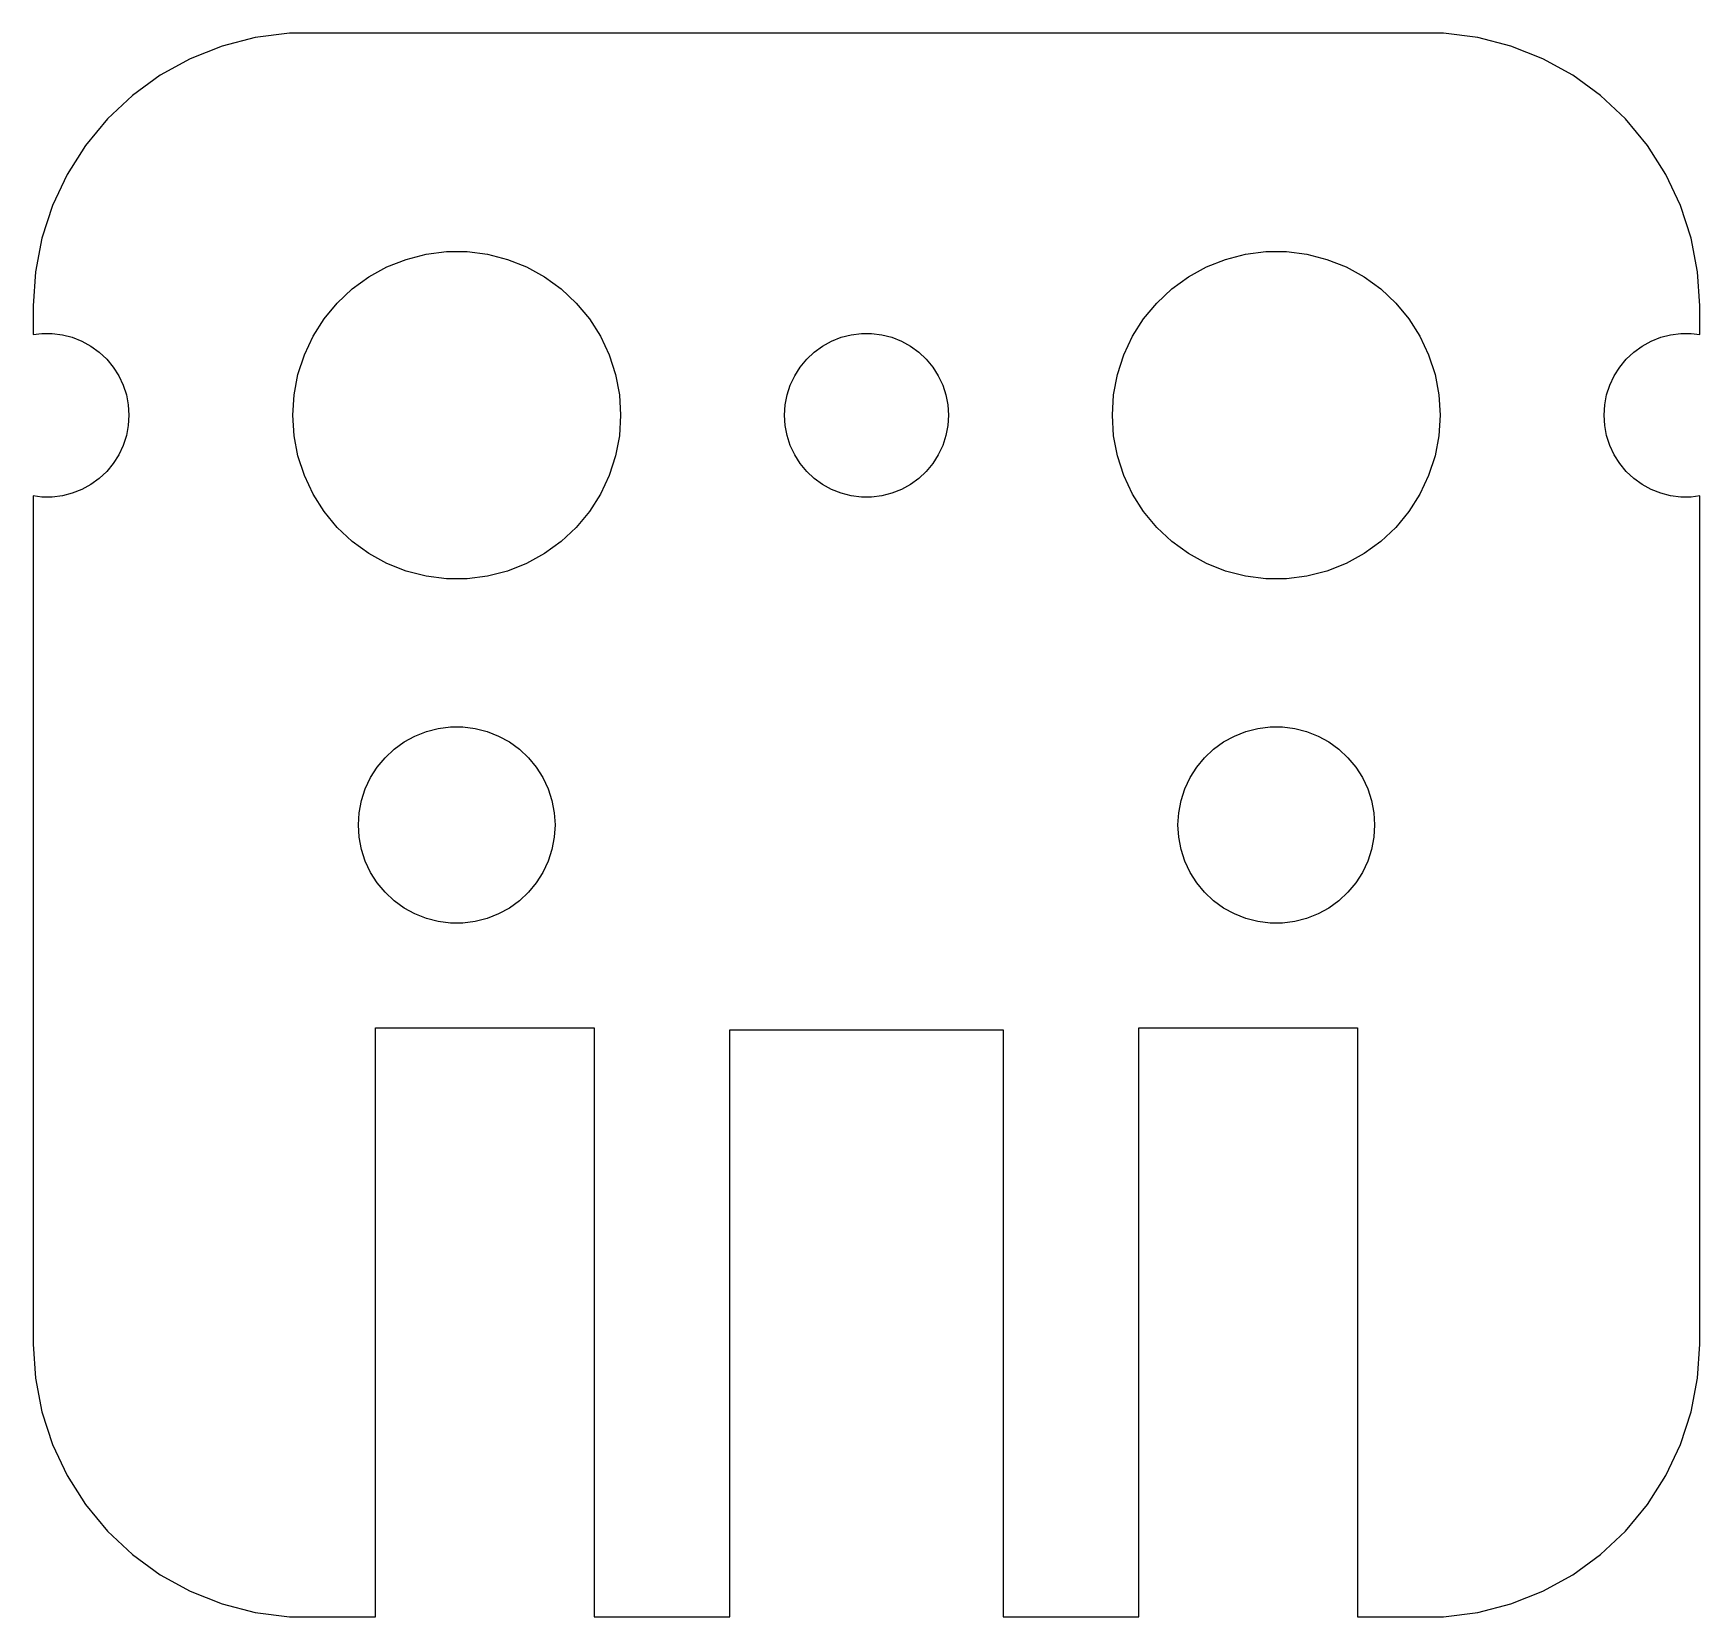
# Model space of a CAD drawing. Header units: metres. Extents: x -30 to 75, y -29 to 29.
# Drawn here: x 44.75 to 75.25, y 0.51 to 29.49 of the extents above; entities that cross this region are included whole.
import ezdxf

# ---------------------------------------------------------------- set-up
doc = ezdxf.new("R2010")
doc.units = ezdxf.units.M

msp = doc.modelspace()

# ---------------------------------------------------------------- linework, layer by layer
for p, q in [((48.8131, 29.4114), (48.2049, 29.2553)), ((49.436, 29.4901), (48.8131, 29.4114)), ((70.5639, 29.4901), (49.436, 29.4901)), ((71.1869, 29.4114), (70.5639, 29.4901)), ((71.7951, 29.2553), (71.1869, 29.4114)), ((47.6211, 29.0241), (47.0709, 28.7216)), ((48.2049, 29.2553), (47.6211, 29.0241)), ((72.3789, 29.0241), (71.7951, 29.2553)), ((72.9291, 28.7216), (72.3789, 29.0241)), ((47.0709, 28.7216), (46.5629, 28.3526)), ((73.4371, 28.3526), (72.9291, 28.7216)), ((46.5629, 28.3526), (46.1051, 27.9227)), ((73.8948, 27.9227), (73.4371, 28.3526)), ((46.1051, 27.9227), (45.7049, 27.4389)), ((74.2951, 27.4389), (73.8948, 27.9227)), ((45.7049, 27.4389), (45.3685, 26.9088)), ((74.6315, 26.9088), (74.2951, 27.4389)), ((45.3685, 26.9088), (45.1011, 26.3406)), ((74.8989, 26.3406), (74.6315, 26.9088)), ((45.1011, 26.3406), (44.9071, 25.7434)), ((75.0929, 25.7434), (74.8989, 26.3406)), ((44.9071, 25.7434), (44.7894, 25.1267)), ((75.2106, 25.1267), (75.0929, 25.7434)), ((51.2227, 25.2145), (51.5729, 25.3532)), ((51.5729, 25.3532), (51.9379, 25.4469)), ((51.9379, 25.4469), (52.3116, 25.4941)), ((52.3116, 25.4941), (52.6884, 25.4941)), ((52.6884, 25.4941), (53.0621, 25.4469)), ((53.0621, 25.4469), (53.427, 25.3532)), ((53.427, 25.3532), (53.7773, 25.2145)), ((66.2227, 25.2145), (66.573, 25.3532)), ((66.573, 25.3532), (66.9379, 25.4469)), ((66.9379, 25.4469), (67.3116, 25.4941)), ((67.3116, 25.4941), (67.6884, 25.4941)), ((67.6884, 25.4941), (68.0621, 25.4469)), ((68.0621, 25.4469), (68.427, 25.3532)), ((68.427, 25.3532), (68.7773, 25.2145)), ((44.7894, 25.1267), (44.75, 24.5)), ((50.5877, 24.8115), (50.8925, 25.033)), ((50.8925, 25.033), (51.2227, 25.2145)), ((53.7773, 25.2145), (54.1075, 25.033)), ((54.1075, 25.033), (54.4123, 24.8115)), ((65.5877, 24.8115), (65.8925, 25.033)), ((65.8925, 25.033), (66.2227, 25.2145)), ((68.7773, 25.2145), (69.1075, 25.033)), ((69.1075, 25.033), (69.4123, 24.8115)), ((75.25, 24.5), (75.2106, 25.1267)), ((50.3131, 24.5536), (50.5877, 24.8115)), ((54.4123, 24.8115), (54.6869, 24.5536)), ((65.3131, 24.5536), (65.5877, 24.8115)), ((69.4123, 24.8115), (69.6869, 24.5536)), ((44.75, 24.5), (44.75, 23.9774)), ((50.0729, 24.2634), (50.3131, 24.5536)), ((54.6869, 24.5536), (54.927, 24.2634)), ((65.073, 24.2634), (65.3131, 24.5536)), ((69.6869, 24.5536), (69.927, 24.2634)), ((75.25, 23.9774), (75.25, 24.5)), ((49.8711, 23.9453), (50.0729, 24.2634)), ((54.927, 24.2634), (55.1289, 23.9453)), ((64.8711, 23.9453), (65.073, 24.2634)), ((69.927, 24.2634), (70.1289, 23.9453)), ((44.75, 23.9774), (44.9058, 23.997)), ((44.9058, 23.997), (45.0942, 23.997)), ((45.0942, 23.997), (45.2811, 23.9734)), ((45.2811, 23.9734), (45.4635, 23.9266)), ((45.4635, 23.9266), (45.6387, 23.8572)), ((45.6387, 23.8572), (45.8037, 23.7665)), ((49.7107, 23.6044), (49.8711, 23.9453)), ((55.1289, 23.9453), (55.2893, 23.6044)), ((59.1963, 23.7665), (59.3613, 23.8572)), ((59.3613, 23.8572), (59.5365, 23.9266)), ((59.5365, 23.9266), (59.7189, 23.9734)), ((59.7189, 23.9734), (59.9058, 23.997)), ((59.9058, 23.997), (60.0942, 23.997)), ((60.0942, 23.997), (60.2811, 23.9734)), ((60.2811, 23.9734), (60.4635, 23.9266)), ((60.4635, 23.9266), (60.6387, 23.8572)), ((60.6387, 23.8572), (60.8037, 23.7665)), ((64.7107, 23.6044), (64.8711, 23.9453)), ((70.1289, 23.9453), (70.2893, 23.6044)), ((74.1963, 23.7665), (74.3613, 23.8572)), ((74.3613, 23.8572), (74.5365, 23.9266)), ((74.5365, 23.9266), (74.7189, 23.9734)), ((74.7189, 23.9734), (74.9058, 23.997)), ((74.9058, 23.997), (75.0942, 23.997)), ((75.0942, 23.997), (75.25, 23.9774)), ((45.8037, 23.7665), (45.9561, 23.6558)), ((45.9561, 23.6558), (46.0934, 23.5268)), ((46.0934, 23.5268), (46.2135, 23.3817)), ((49.5942, 23.2461), (49.7107, 23.6044)), ((55.2893, 23.6044), (55.4057, 23.2461)), ((58.7865, 23.3817), (58.9065, 23.5268)), ((58.9065, 23.5268), (59.0439, 23.6558)), ((59.0439, 23.6558), (59.1963, 23.7665)), ((60.8037, 23.7665), (60.9561, 23.6558)), ((60.9561, 23.6558), (61.0934, 23.5268)), ((61.0934, 23.5268), (61.2135, 23.3817)), ((64.5943, 23.2461), (64.7107, 23.6044)), ((70.2893, 23.6044), (70.4057, 23.2461)), ((73.7865, 23.3817), (73.9065, 23.5268)), ((73.9065, 23.5268), (74.0439, 23.6558)), ((74.0439, 23.6558), (74.1963, 23.7665)), ((46.2135, 23.3817), (46.3145, 23.2226)), ((46.3145, 23.2226), (46.3947, 23.0522)), ((49.5237, 22.876), (49.5942, 23.2461)), ((55.4057, 23.2461), (55.4763, 22.876)), ((58.6053, 23.0522), (58.6855, 23.2226)), ((58.6855, 23.2226), (58.7865, 23.3817)), ((61.2135, 23.3817), (61.3145, 23.2226)), ((61.3145, 23.2226), (61.3947, 23.0522)), ((64.5237, 22.876), (64.5943, 23.2461)), ((70.4057, 23.2461), (70.4763, 22.876)), ((73.6053, 23.0522), (73.6855, 23.2226)), ((73.6855, 23.2226), (73.7865, 23.3817)), ((46.3947, 23.0522), (46.4529, 22.873)), ((49.5, 22.5), (49.5237, 22.876)), ((55.4763, 22.876), (55.5, 22.5)), ((58.5471, 22.873), (58.6053, 23.0522)), ((61.3947, 23.0522), (61.4529, 22.873)), ((64.5, 22.5), (64.5237, 22.876)), ((70.4763, 22.876), (70.5, 22.5)), ((73.5471, 22.873), (73.6053, 23.0522)), ((46.4529, 22.873), (46.4882, 22.688)), ((46.4882, 22.688), (46.5, 22.5)), ((58.5, 22.5), (58.5118, 22.688)), ((58.5118, 22.688), (58.5471, 22.873)), ((61.4529, 22.873), (61.4882, 22.688)), ((61.4882, 22.688), (61.5, 22.5)), ((73.5, 22.5), (73.5118, 22.688)), ((73.5118, 22.688), (73.5471, 22.873)), ((46.4882, 22.312), (46.4529, 22.127)), ((46.5, 22.5), (46.4882, 22.312)), ((49.5237, 22.124), (49.5, 22.5)), ((55.5, 22.5), (55.4763, 22.124)), ((58.5118, 22.312), (58.5, 22.5)), ((58.5471, 22.127), (58.5118, 22.312)), ((61.4882, 22.312), (61.4529, 22.127)), ((61.5, 22.5), (61.4882, 22.312)), ((64.5237, 22.124), (64.5, 22.5)), ((70.5, 22.5), (70.4763, 22.124)), ((73.5118, 22.312), (73.5, 22.5)), ((73.5471, 22.127), (73.5118, 22.312)), ((46.4529, 22.127), (46.3947, 21.9478)), ((49.5942, 21.7539), (49.5237, 22.124)), ((55.4763, 22.124), (55.4057, 21.7539)), ((58.6053, 21.9478), (58.5471, 22.127)), ((61.4529, 22.127), (61.3947, 21.9478)), ((64.5943, 21.7539), (64.5237, 22.124)), ((70.4763, 22.124), (70.4057, 21.7539)), ((73.6053, 21.9478), (73.5471, 22.127)), ((46.3145, 21.7774), (46.2135, 21.6183)), ((46.3947, 21.9478), (46.3145, 21.7774)), ((49.7107, 21.3956), (49.5942, 21.7539)), ((55.4057, 21.7539), (55.2893, 21.3956)), ((58.6855, 21.7774), (58.6053, 21.9478)), ((58.7865, 21.6183), (58.6855, 21.7774)), ((61.3145, 21.7774), (61.2135, 21.6183)), ((61.3947, 21.9478), (61.3145, 21.7774)), ((64.7107, 21.3956), (64.5943, 21.7539)), ((70.4057, 21.7539), (70.2893, 21.3956)), ((73.6855, 21.7774), (73.6053, 21.9478)), ((73.7865, 21.6183), (73.6855, 21.7774)), ((46.0934, 21.4732), (45.9561, 21.3442)), ((46.2135, 21.6183), (46.0934, 21.4732)), ((49.8711, 21.0547), (49.7107, 21.3956)), ((55.2893, 21.3956), (55.1289, 21.0547)), ((58.9065, 21.4732), (58.7865, 21.6183)), ((59.0439, 21.3442), (58.9065, 21.4732)), ((61.0934, 21.4732), (60.9561, 21.3442)), ((61.2135, 21.6183), (61.0934, 21.4732)), ((64.8711, 21.0547), (64.7107, 21.3956)), ((70.2893, 21.3956), (70.1289, 21.0547)), ((73.9065, 21.4732), (73.7865, 21.6183)), ((74.0439, 21.3442), (73.9065, 21.4732)), ((45.4635, 21.0734), (45.2811, 21.0266)), ((45.6387, 21.1427), (45.4635, 21.0734)), ((45.8037, 21.2335), (45.6387, 21.1427)), ((45.9561, 21.3442), (45.8037, 21.2335)), ((50.0729, 20.7366), (49.8711, 21.0547)), ((55.1289, 21.0547), (54.927, 20.7366)), ((59.1963, 21.2335), (59.0439, 21.3442)), ((59.3613, 21.1427), (59.1963, 21.2335)), ((59.5365, 21.0734), (59.3613, 21.1427)), ((59.7189, 21.0266), (59.5365, 21.0734)), ((60.4635, 21.0734), (60.2811, 21.0266)), ((60.6387, 21.1427), (60.4635, 21.0734)), ((60.8037, 21.2335), (60.6387, 21.1427)), ((60.9561, 21.3442), (60.8037, 21.2335)), ((65.073, 20.7366), (64.8711, 21.0547)), ((70.1289, 21.0547), (69.927, 20.7366)), ((74.1963, 21.2335), (74.0439, 21.3442)), ((74.3613, 21.1427), (74.1963, 21.2335)), ((74.5365, 21.0734), (74.3613, 21.1427)), ((74.7189, 21.0266), (74.5365, 21.0734)), ((44.9058, 21.003), (44.75, 21.0226)), ((44.75, 21.0226), (44.75, 5.5)), ((45.0942, 21.003), (44.9058, 21.003)), ((45.2811, 21.0266), (45.0942, 21.003)), ((59.9058, 21.003), (59.7189, 21.0266)), ((60.0942, 21.003), (59.9058, 21.003)), ((60.2811, 21.0266), (60.0942, 21.003)), ((74.9058, 21.003), (74.7189, 21.0266)), ((75.0942, 21.003), (74.9058, 21.003)), ((75.25, 21.0226), (75.0942, 21.003)), ((75.25, 5.5), (75.25, 21.0226)), ((50.3131, 20.4464), (50.0729, 20.7366)), ((50.5877, 20.1884), (50.3131, 20.4464)), ((54.6869, 20.4464), (54.4123, 20.1884)), ((54.927, 20.7366), (54.6869, 20.4464)), ((65.3131, 20.4464), (65.073, 20.7366)), ((65.5877, 20.1884), (65.3131, 20.4464)), ((69.6869, 20.4464), (69.4123, 20.1884)), ((69.927, 20.7366), (69.6869, 20.4464)), ((50.8925, 19.967), (50.5877, 20.1884)), ((54.4123, 20.1884), (54.1075, 19.967)), ((65.8925, 19.967), (65.5877, 20.1884)), ((69.4123, 20.1884), (69.1075, 19.967)), ((51.2227, 19.7855), (50.8925, 19.967)), ((54.1075, 19.967), (53.7773, 19.7855)), ((66.2227, 19.7855), (65.8925, 19.967)), ((69.1075, 19.967), (68.7773, 19.7855)), ((51.5729, 19.6468), (51.2227, 19.7855)), ((51.9379, 19.5531), (51.5729, 19.6468)), ((52.3116, 19.5059), (51.9379, 19.5531)), ((53.0621, 19.5531), (52.6884, 19.5059)), ((53.427, 19.6468), (53.0621, 19.5531)), ((53.7773, 19.7855), (53.427, 19.6468)), ((66.573, 19.6468), (66.2227, 19.7855)), ((66.9379, 19.5531), (66.573, 19.6468)), ((67.3116, 19.5059), (66.9379, 19.5531)), ((68.0621, 19.5531), (67.6884, 19.5059)), ((68.427, 19.6468), (68.0621, 19.5531)), ((68.7773, 19.7855), (68.427, 19.6468)), ((52.6884, 19.5059), (52.3116, 19.5059)), ((67.6884, 19.5059), (67.3116, 19.5059)), ((52.1627, 16.7681), (52.387, 16.7964)), ((52.387, 16.7964), (52.613, 16.7964)), ((52.613, 16.7964), (52.8373, 16.7681)), ((67.1627, 16.7681), (67.387, 16.7964)), ((67.387, 16.7964), (67.613, 16.7964)), ((67.613, 16.7964), (67.8373, 16.7681)), ((51.3526, 16.3869), (51.5355, 16.5198)), ((51.5355, 16.5198), (51.7336, 16.6287)), ((51.7336, 16.6287), (51.9438, 16.7119)), ((51.9438, 16.7119), (52.1627, 16.7681)), ((52.8373, 16.7681), (53.0562, 16.7119)), ((53.0562, 16.7119), (53.2664, 16.6287)), ((53.2664, 16.6287), (53.4645, 16.5198)), ((53.4645, 16.5198), (53.6474, 16.3869)), ((66.3526, 16.3869), (66.5355, 16.5198)), ((66.5355, 16.5198), (66.7336, 16.6287)), ((66.7336, 16.6287), (66.9438, 16.7119)), ((66.9438, 16.7119), (67.1627, 16.7681)), ((67.8373, 16.7681), (68.0562, 16.7119)), ((68.0562, 16.7119), (68.2664, 16.6287)), ((68.2664, 16.6287), (68.4645, 16.5198)), ((68.4645, 16.5198), (68.6474, 16.3869)), ((51.0438, 16.058), (51.1879, 16.2322)), ((51.1879, 16.2322), (51.3526, 16.3869)), ((53.6474, 16.3869), (53.8121, 16.2322)), ((53.8121, 16.2322), (53.9562, 16.058)), ((66.0438, 16.058), (66.1879, 16.2322)), ((66.1879, 16.2322), (66.3526, 16.3869)), ((68.6474, 16.3869), (68.8121, 16.2322)), ((68.8121, 16.2322), (68.9562, 16.058)), ((50.8264, 15.6626), (50.9226, 15.8671)), ((50.9226, 15.8671), (51.0438, 16.058)), ((53.9562, 16.058), (54.0773, 15.8671)), ((54.0773, 15.8671), (54.1736, 15.6626)), ((65.8264, 15.6626), (65.9226, 15.8671)), ((65.9226, 15.8671), (66.0438, 16.058)), ((68.9562, 16.058), (69.0773, 15.8671)), ((69.0773, 15.8671), (69.1736, 15.6626)), ((50.7565, 15.4476), (50.8264, 15.6626)), ((54.1736, 15.6626), (54.2434, 15.4476)), ((65.7565, 15.4476), (65.8264, 15.6626)), ((69.1736, 15.6626), (69.2434, 15.4476)), ((50.7142, 15.2256), (50.7565, 15.4476)), ((54.2434, 15.4476), (54.2858, 15.2256)), ((65.7142, 15.2256), (65.7565, 15.4476)), ((69.2434, 15.4476), (69.2858, 15.2256)), ((50.7, 15), (50.7142, 15.2256)), ((50.7142, 14.7744), (50.7, 15)), ((54.2858, 15.2256), (54.3, 15)), ((54.3, 15), (54.2858, 14.7744)), ((65.7, 15), (65.7142, 15.2256)), ((65.7142, 14.7744), (65.7, 15)), ((69.2858, 15.2256), (69.3, 15)), ((69.3, 15), (69.2858, 14.7744)), ((50.7565, 14.5524), (50.7142, 14.7744)), ((54.2858, 14.7744), (54.2434, 14.5524)), ((65.7565, 14.5524), (65.7142, 14.7744)), ((69.2858, 14.7744), (69.2434, 14.5524)), ((50.8264, 14.3374), (50.7565, 14.5524)), ((50.9226, 14.1328), (50.8264, 14.3374)), ((54.1736, 14.3374), (54.0773, 14.1328)), ((54.2434, 14.5524), (54.1736, 14.3374)), ((65.8264, 14.3374), (65.7565, 14.5524)), ((65.9226, 14.1328), (65.8264, 14.3374)), ((69.1736, 14.3374), (69.0773, 14.1328)), ((69.2434, 14.5524), (69.1736, 14.3374)), ((51.0438, 13.942), (50.9226, 14.1328)), ((54.0773, 14.1328), (53.9562, 13.942)), ((66.0438, 13.942), (65.9226, 14.1328)), ((69.0773, 14.1328), (68.9562, 13.942)), ((51.1879, 13.7678), (51.0438, 13.942)), ((51.3526, 13.6131), (51.1879, 13.7678)), ((53.8121, 13.7678), (53.6474, 13.6131)), ((53.9562, 13.942), (53.8121, 13.7678)), ((66.1879, 13.7678), (66.0438, 13.942)), ((66.3526, 13.6131), (66.1879, 13.7678)), ((68.8121, 13.7678), (68.6474, 13.6131)), ((68.9562, 13.942), (68.8121, 13.7678)), ((51.5355, 13.4802), (51.3526, 13.6131)), ((51.7336, 13.3713), (51.5355, 13.4802)), ((53.4645, 13.4802), (53.2664, 13.3713)), ((53.6474, 13.6131), (53.4645, 13.4802)), ((66.5355, 13.4802), (66.3526, 13.6131)), ((66.7336, 13.3713), (66.5355, 13.4802)), ((68.4645, 13.4802), (68.2664, 13.3713)), ((68.6474, 13.6131), (68.4645, 13.4802)), ((51.9438, 13.2881), (51.7336, 13.3713)), ((52.1627, 13.2319), (51.9438, 13.2881)), ((52.387, 13.2036), (52.1627, 13.2319)), ((52.613, 13.2036), (52.387, 13.2036)), ((52.8373, 13.2319), (52.613, 13.2036)), ((53.0562, 13.2881), (52.8373, 13.2319)), ((53.2664, 13.3713), (53.0562, 13.2881)), ((66.9438, 13.2881), (66.7336, 13.3713)), ((67.1627, 13.2319), (66.9438, 13.2881)), ((67.387, 13.2036), (67.1627, 13.2319)), ((67.613, 13.2036), (67.387, 13.2036)), ((67.8373, 13.2319), (67.613, 13.2036)), ((68.0562, 13.2881), (67.8373, 13.2319)), ((68.2664, 13.3713), (68.0562, 13.2881)), ((51.015, 11.285), (55.015, 11.285)), ((51.015, 0.509857), (51.015, 11.285)), ((55.015, 11.285), (55.015, 0.509857)), ((64.985, 0.509857), (64.985, 11.285)), ((64.985, 11.285), (68.985, 11.285)), ((68.985, 11.285), (68.985, 0.509857)), ((57.5, 0.509857), (57.5, 11.25)), ((57.5, 11.25), (62.5, 11.25)), ((62.5, 11.25), (62.5, 0.509857)), ((44.75, 5.5), (44.7894, 4.87332)), ((75.2106, 4.87332), (75.25, 5.5)), ((44.7894, 4.87332), (44.9071, 4.25655)), ((75.0929, 4.25655), (75.2106, 4.87332)), ((44.9071, 4.25655), (45.1011, 3.65936)), ((74.8989, 3.65936), (75.0929, 4.25655)), ((45.1011, 3.65936), (45.3685, 3.09122)), ((74.6315, 3.09122), (74.8989, 3.65936)), ((45.3685, 3.09122), (45.7049, 2.56107)), ((74.2951, 2.56107), (74.6315, 3.09122)), ((45.7049, 2.56107), (46.1051, 2.07726)), ((73.8948, 2.07726), (74.2951, 2.56107)), ((46.1051, 2.07726), (46.5629, 1.64743)), ((73.4371, 1.64743), (73.8948, 2.07726)), ((46.5629, 1.64743), (47.0709, 1.27835)), ((72.9291, 1.27835), (73.4371, 1.64743)), ((47.0709, 1.27835), (47.6211, 0.975861)), ((72.3789, 0.975861), (72.9291, 1.27835)), ((47.6211, 0.975861), (48.2049, 0.744705)), ((71.7951, 0.744705), (72.3789, 0.975861)), ((48.2049, 0.744705), (48.8131, 0.588562)), ((71.1869, 0.588562), (71.7951, 0.744705)), ((48.8131, 0.588562), (49.436, 0.509857)), ((49.436, 0.509857), (51.015, 0.509857)), ((55.015, 0.509857), (57.5, 0.509857)), ((62.5, 0.509857), (64.985, 0.509857)), ((68.985, 0.509857), (70.5639, 0.509857)), ((70.5639, 0.509857), (71.1869, 0.588562))]:
    msp.add_line(p, q)

doc.saveas('drawing.dxf')
